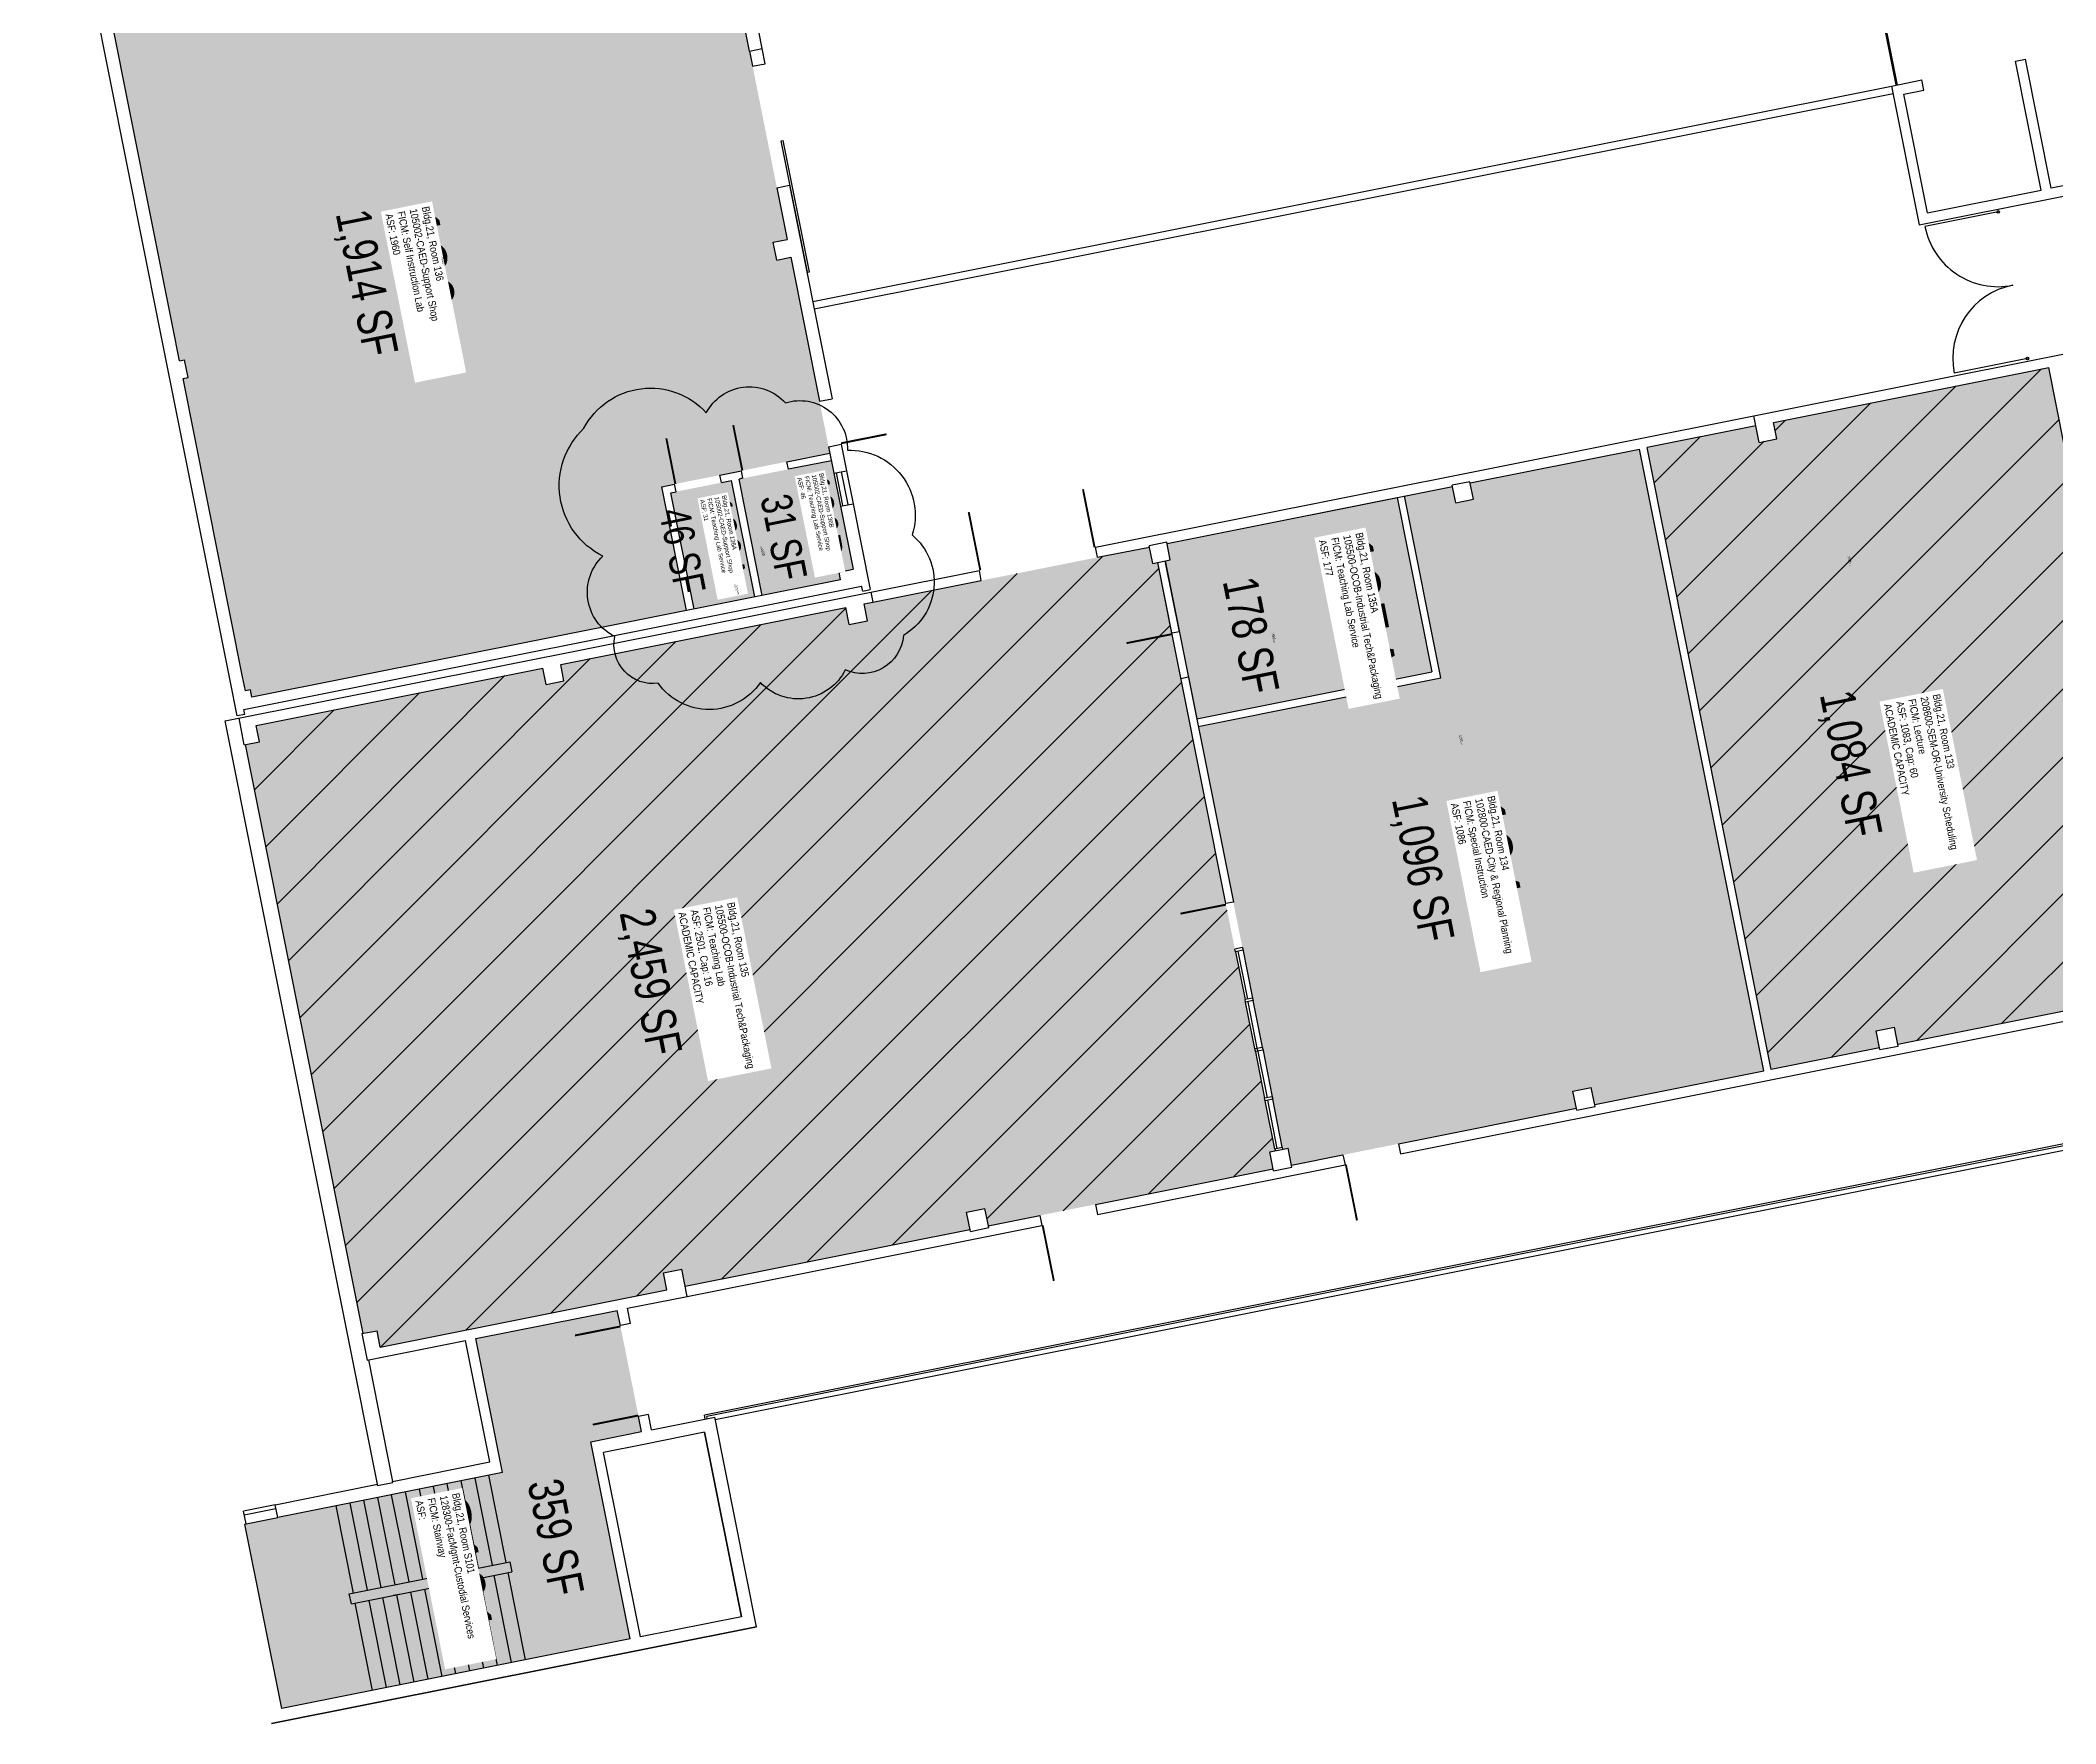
# Model space of a CAD drawing. Header units: inches. Extents: x 69202442 to 69207493, y 27670084 to 27674212.
# Drawn here: x 69203337 to 69204901, y 27670084 to 27671390 of the extents above; entities that cross this region are included whole.
import ezdxf
from ezdxf.enums import TextEntityAlignment as Align

# ---------------------------------------------------------------- set-up
doc = ezdxf.new("R2010")
doc.units = ezdxf.units.IN
doc.header["$LTSCALE"] = 10
doc.header["$MEASUREMENT"] = 0
for name, color, linetype in [('A-DOOR', 2, 'CONTINUOUS'), ('A-FLOR', 3, 'CONTINUOUS'), ('A-GLAZ', 1, 'CONTINUOUS'), ('A-IDEN-RNUM', 7, 'CONTINUOUS'), ('A-IDEN-SNUM', 4, 'CONTINUOUS'), ('A-IDEN-VNUM', 4, 'CONTINUOUS'), ('A-WALL', 5, 'CONTINUOUS'), ('AREA-TEXT', 3, 'CONTINUOUS'), ('Rooms-Capacity', 4, 'CONTINUOUS'), ('Rooms-Category-Color', 7, 'CONTINUOUS'), ('Rooms-College-Color', 7, 'CONTINUOUS'), ('Rooms-Department-Color', 7, 'CONTINUOUS'), ('Rooms-Division-Color', 7, 'CONTINUOUS'), ('Rooms-Information', 7, 'CONTINUOUS')]:
    doc.layers.add(name, color=color, linetype=linetype)
doc.layers.add('A-REV', color=1, linetype='CONTINUOUS', true_color=0xff0000)
doc.styles.add('CP_AREA', font='arial.ttf', dxfattribs={"height": 15})
doc.styles.add('CP_ROOMSNUMBER', font='arial.ttf', dxfattribs={"height": 1})
doc.styles.add('CP_ROOMVNUMBER', font='arial.ttf', dxfattribs={"width": 0.85, "height": 0.075})
pattern_1 = [(45, (0, 0), (-26.516504294, 26.516504294), [])]

msp = doc.modelspace()

# ---------------------------------------------------------------- hatches: boundary and pattern name
at = {"layer": 'Rooms-Capacity'}
h = msp.add_hatch(dxfattribs=at)
h.set_pattern_fill('ANSI31', color=256, scale=300, style=0)
h.set_pattern_definition(pattern_1)
h.paths.add_polyline_path([(69204584.1, 27671074.3), (69204668.5, 27671091.1), (69204671, 27671078.3), (69204684.7, 27671081.1), (69204682.2, 27671093.8), (69204896, 27671136.5), (69204992.3, 27670654), (69204778.8, 27670611.4), (69204776.1, 27670624.6), (69204761.9, 27670621.8), (69204764.5, 27670608.6), (69204680.4, 27670591.8)])
h = msp.add_hatch(dxfattribs=at)
h.set_pattern_fill('ANSI31', color=256, scale=300, style=0)
h.set_pattern_definition(pattern_1)
h.paths.add_polyline_path([(69204161.9, 27670488.3), (69204155.8, 27670487), (69204112.6, 27670478.4), (69204072.7, 27670470.5), (69204070, 27670483.7), (69204065.9, 27670482.9), (69204060, 27670481.7), (69204055.8, 27670480.9), (69204057.7, 27670471.5), (69204058.5, 27670467.6), (69203837.3, 27670423.5), (69203836.5, 27670427.4), (69203834.7, 27670436.7), (69203820.5, 27670433.9), (69203822.3, 27670424.6), (69203823.1, 27670420.6), (69203720.4, 27670400.1), (69203681.2, 27670392.3), (69203600.7, 27670376.3), (69203600, 27670380.2), (69203598.2, 27670389), (69203587.4, 27670386.8), (69203496.2, 27670843.8), (69203507, 27670846), (69203504.8, 27670856.8), (69203504.4, 27670858.7), (69203727, 27670903.2), (69203727.4, 27670901.2), (69203729.6, 27670890.4), (69203743.3, 27670893.2), (69203741.2, 27670903.9), (69203740.8, 27670905.9), (69203962.2, 27670950.1), (69203962.6, 27670948.1), (69203964.9, 27670937.4), (69203968.9, 27670938.2), (69203974.7, 27670939.4), (69203978.7, 27670940.1), (69203977.1, 27670949), (69203976.4, 27670952.9), (69203983, 27670954.3), (69204067.3, 27670971.1), (69204197.8, 27670997.1), (69204198.5, 27670993.2), (69204200.3, 27670984.4), (69204204.2, 27670985.2), (69204295, 27670530.1), (69204295.3, 27670528.7), (69204291.2, 27670527.8), (69204293.8, 27670514.6), (69204205.1, 27670496.9)])
at = {"layer": 'Rooms-Category-Color', "true_color": 0xe3f498}
for points in [[(69203500.7, 27670882.5), (69203501.1, 27670880.5), (69203838.5, 27670947.8), (69203819.3, 27671043.9), (69203829.1, 27671045.9), (69203864.4, 27671052.9), (69203881.1, 27671056.3), (69203916.4, 27671063.3), (69203949.7, 27671070), (69203948.7, 27671074.9), (69203941.7, 27671110.2), (69203919.4, 27671222), (69203917.4, 27671221.6), (69203908.6, 27671219.8), (69203905.8, 27671233.6), (69203914.7, 27671235.3), (69203916.6, 27671235.7), (69203889.8, 27671370.1), (69203887.4, 27671381.8), (69203871.6, 27671461.3), (69203867.7, 27671460.5), (69203832.4, 27671453.4), (69203676.4, 27671422.3), (69203675.3, 27671428.2), (69203769.4, 27671447), (69203750.6, 27671541.1), (69203701.6, 27671531.3), (69203666.3, 27671524.3), (69203656.5, 27671522.3), (69203648.3, 27671563.5), (69203371.7, 27671508.3), (69203388.5, 27671424), (69203392.5, 27671424.8), (69203393.6, 27671418.9), (69203395.2, 27671411), (69203391.3, 27671410.3), (69203439.4, 27671169), (69203444.9, 27671141.6), (69203448.8, 27671142.3), (69203450.4, 27671134.5), (69203451.6, 27671128.6), (69203447.7, 27671127.8), (69203493.9, 27670896.4), (69203496, 27670885.6), (69203499.9, 27670886.4)], [(69204395.8, 27671036.7), (69204433.1, 27671044.1), (69204435.7, 27671031.4), (69204449.4, 27671034.1), (69204446.8, 27671046.8), (69204578.2, 27671073.1), (69204674.6, 27670590.6), (69204543.4, 27670564.4), (69204540.8, 27670577.7), (69204526.5, 27670574.8), (69204529.2, 27670561.6), (69204308, 27670517.4), (69204305.4, 27670530.7), (69204301.2, 27670529.8), (69204235.7, 27670857.9), (69204424, 27670895.5)], [(69203956.9, 27670977.6), (69203967.7, 27670979.8), (69203950.9, 27671064.1), (69203917.5, 27671057.4), (69203879.3, 27671049.8), (69203897.3, 27670959.6), (69203958.1, 27670971.7)], [(69203891.4, 27670958.4), (69203844.3, 27670949), (69203826.3, 27671039.2), (69203830.3, 27671040), (69203865.6, 27671047.1), (69203873.4, 27671048.6)], [(69204234.6, 27670863.8), (69204228.1, 27670896.1), (69204221.1, 27670931.4), (69204210.1, 27670986.3), (69204214, 27670987.1), (69204212.3, 27670995.9), (69204211.5, 27670999.9), (69204390, 27671035.5), (69204417, 27670900.2)], [(69204161.9, 27670488.3), (69204155.8, 27670487), (69204112.6, 27670478.4), (69204072.7, 27670470.5), (69204070, 27670483.7), (69204065.9, 27670482.9), (69204060, 27670481.7), (69204055.8, 27670480.9), (69204057.7, 27670471.5), (69204058.5, 27670467.6), (69203837.3, 27670423.5), (69203836.5, 27670427.4), (69203834.7, 27670436.7), (69203820.5, 27670433.9), (69203822.3, 27670424.6), (69203823.1, 27670420.6), (69203720.4, 27670400.1), (69203681.2, 27670392.3), (69203600.7, 27670376.3), (69203600, 27670380.2), (69203598.2, 27670389), (69203587.4, 27670386.8), (69203496.2, 27670843.8), (69203507, 27670846), (69203504.8, 27670856.8), (69203504.4, 27670858.7), (69203727, 27670903.2), (69203727.4, 27670901.2), (69203729.6, 27670890.4), (69203743.3, 27670893.2), (69203741.2, 27670903.9), (69203740.8, 27670905.9), (69203962.2, 27670950.1), (69203962.6, 27670948.1), (69203964.9, 27670937.4), (69203968.9, 27670938.2), (69203974.7, 27670939.4), (69203978.7, 27670940.1), (69203977.1, 27670949), (69203976.4, 27670952.9), (69203983, 27670954.3), (69204067.3, 27670971.1), (69204197.8, 27670997.1), (69204198.5, 27670993.2), (69204200.3, 27670984.4), (69204204.2, 27670985.2), (69204295, 27670530.1), (69204295.3, 27670528.7), (69204291.2, 27670527.8), (69204293.8, 27670514.6), (69204205.1, 27670496.9)]]:
    msp.add_hatch(color=61, dxfattribs=at).paths.add_polyline_path(points)
at = {"layer": 'Rooms-Category-Color', "true_color": 0xffff64}
msp.add_hatch(color=51, dxfattribs=at).paths.add_polyline_path([(69204584.1, 27671074.3), (69204668.5, 27671091.1), (69204671, 27671078.3), (69204684.7, 27671081.1), (69204682.2, 27671093.8), (69204896, 27671136.5), (69204992.3, 27670654), (69204778.8, 27670611.4), (69204776.1, 27670624.6), (69204761.9, 27670621.8), (69204764.5, 27670608.6), (69204680.4, 27670591.8)])
at = {"layer": 'Rooms-Category-Color', "true_color": 0xadadad}
msp.add_hatch(color=253, dxfattribs=at).paths.add_polyline_path([(69203674.9, 27670382.9), (69203682.7, 27670384.5), (69203721.9, 27670392.3), (69203777.8, 27670403.4), (69203784.7, 27670404.8), (69203787.1, 27670393), (69203801.2, 27670322.4), (69203803.4, 27670310.7), (69203764.3, 27670302.8), (69203766.2, 27670293), (69203794.8, 27670149.9), (69203629.1, 27670116.8), (69203524.2, 27670095.8), (69203495.6, 27670239), (69203496.6, 27670239.2), (69203521.1, 27670244.1), (69203524, 27670244.7), (69203695.6, 27670278.9)])
at = {"layer": 'Rooms-College-Color', "true_color": 0xe3f498}
for points in [[(69203500.7, 27670882.5), (69203501.1, 27670880.5), (69203838.5, 27670947.8), (69203819.3, 27671043.9), (69203829.1, 27671045.9), (69203864.4, 27671052.9), (69203881.1, 27671056.3), (69203916.4, 27671063.3), (69203949.7, 27671070), (69203948.7, 27671074.9), (69203941.7, 27671110.2), (69203919.4, 27671222), (69203917.4, 27671221.6), (69203908.6, 27671219.8), (69203905.8, 27671233.6), (69203914.7, 27671235.3), (69203916.6, 27671235.7), (69203889.8, 27671370.1), (69203887.4, 27671381.8), (69203871.6, 27671461.3), (69203867.7, 27671460.5), (69203832.4, 27671453.4), (69203676.4, 27671422.3), (69203675.3, 27671428.2), (69203769.4, 27671447), (69203750.6, 27671541.1), (69203701.6, 27671531.3), (69203666.3, 27671524.3), (69203656.5, 27671522.3), (69203648.3, 27671563.5), (69203371.7, 27671508.3), (69203388.5, 27671424), (69203392.5, 27671424.8), (69203393.6, 27671418.9), (69203395.2, 27671411), (69203391.3, 27671410.3), (69203439.4, 27671169), (69203444.9, 27671141.6), (69203448.8, 27671142.3), (69203450.4, 27671134.5), (69203451.6, 27671128.6), (69203447.7, 27671127.8), (69203493.9, 27670896.4), (69203496, 27670885.6), (69203499.9, 27670886.4)], [(69203956.9, 27670977.6), (69203967.7, 27670979.8), (69203950.9, 27671064.1), (69203917.5, 27671057.4), (69203879.3, 27671049.8), (69203897.3, 27670959.6), (69203958.1, 27670971.7)], [(69203891.4, 27670958.4), (69203844.3, 27670949), (69203826.3, 27671039.2), (69203830.3, 27671040), (69203865.6, 27671047.1), (69203873.4, 27671048.6)]]:
    msp.add_hatch(color=61, dxfattribs=at).paths.add_polyline_path(points)
at = {"layer": 'Rooms-College-Color', "true_color": 0xffff64}
msp.add_hatch(color=51, dxfattribs=at).paths.add_polyline_path([(69204584.1, 27671074.3), (69204668.5, 27671091.1), (69204671, 27671078.3), (69204684.7, 27671081.1), (69204682.2, 27671093.8), (69204896, 27671136.5), (69204992.3, 27670654), (69204778.8, 27670611.4), (69204776.1, 27670624.6), (69204761.9, 27670621.8), (69204764.5, 27670608.6), (69204680.4, 27670591.8)])
at = {"layer": 'Rooms-College-Color', "true_color": 0x80bc67}
msp.add_hatch(color=83, dxfattribs=at).paths.add_polyline_path([(69204395.8, 27671036.7), (69204433.1, 27671044.1), (69204435.7, 27671031.4), (69204449.4, 27671034.1), (69204446.8, 27671046.8), (69204578.2, 27671073.1), (69204674.6, 27670590.6), (69204543.4, 27670564.4), (69204540.8, 27670577.7), (69204526.5, 27670574.8), (69204529.2, 27670561.6), (69204308, 27670517.4), (69204305.4, 27670530.7), (69204301.2, 27670529.8), (69204235.7, 27670857.9), (69204424, 27670895.5)])
at = {"layer": 'Rooms-College-Color', "true_color": 0xfa9ba3}
for points in [[(69204234.6, 27670863.8), (69204228.1, 27670896.1), (69204221.1, 27670931.4), (69204210.1, 27670986.3), (69204214, 27670987.1), (69204212.3, 27670995.9), (69204211.5, 27670999.9), (69204390, 27671035.5), (69204417, 27670900.2)], [(69204161.9, 27670488.3), (69204155.8, 27670487), (69204112.6, 27670478.4), (69204072.7, 27670470.5), (69204070, 27670483.7), (69204065.9, 27670482.9), (69204060, 27670481.7), (69204055.8, 27670480.9), (69204057.7, 27670471.5), (69204058.5, 27670467.6), (69203837.3, 27670423.5), (69203836.5, 27670427.4), (69203834.7, 27670436.7), (69203820.5, 27670433.9), (69203822.3, 27670424.6), (69203823.1, 27670420.6), (69203720.4, 27670400.1), (69203681.2, 27670392.3), (69203600.7, 27670376.3), (69203600, 27670380.2), (69203598.2, 27670389), (69203587.4, 27670386.8), (69203496.2, 27670843.8), (69203507, 27670846), (69203504.8, 27670856.8), (69203504.4, 27670858.7), (69203727, 27670903.2), (69203727.4, 27670901.2), (69203729.6, 27670890.4), (69203743.3, 27670893.2), (69203741.2, 27670903.9), (69203740.8, 27670905.9), (69203962.2, 27670950.1), (69203962.6, 27670948.1), (69203964.9, 27670937.4), (69203968.9, 27670938.2), (69203974.7, 27670939.4), (69203978.7, 27670940.1), (69203977.1, 27670949), (69203976.4, 27670952.9), (69203983, 27670954.3), (69204067.3, 27670971.1), (69204197.8, 27670997.1), (69204198.5, 27670993.2), (69204200.3, 27670984.4), (69204204.2, 27670985.2), (69204295, 27670530.1), (69204295.3, 27670528.7), (69204291.2, 27670527.8), (69204293.8, 27670514.6), (69204205.1, 27670496.9)]]:
    msp.add_hatch(color=241, dxfattribs=at).paths.add_polyline_path(points)
at = {"layer": 'Rooms-College-Color', "true_color": 0xadadad}
msp.add_hatch(color=253, dxfattribs=at).paths.add_polyline_path([(69203674.9, 27670382.9), (69203682.7, 27670384.5), (69203721.9, 27670392.3), (69203777.8, 27670403.4), (69203784.7, 27670404.8), (69203787.1, 27670393), (69203801.2, 27670322.4), (69203803.4, 27670310.7), (69203764.3, 27670302.8), (69203766.2, 27670293), (69203794.8, 27670149.9), (69203629.1, 27670116.8), (69203524.2, 27670095.8), (69203495.6, 27670239), (69203496.6, 27670239.2), (69203521.1, 27670244.1), (69203524, 27670244.7), (69203695.6, 27670278.9)])
at = {"layer": 'Rooms-Department-Color', "true_color": 0xe3f498}
for points in [[(69203500.7, 27670882.5), (69203501.1, 27670880.5), (69203838.5, 27670947.8), (69203819.3, 27671043.9), (69203829.1, 27671045.9), (69203864.4, 27671052.9), (69203881.1, 27671056.3), (69203916.4, 27671063.3), (69203949.7, 27671070), (69203948.7, 27671074.9), (69203941.7, 27671110.2), (69203919.4, 27671222), (69203917.4, 27671221.6), (69203908.6, 27671219.8), (69203905.8, 27671233.6), (69203914.7, 27671235.3), (69203916.6, 27671235.7), (69203889.8, 27671370.1), (69203887.4, 27671381.8), (69203871.6, 27671461.3), (69203867.7, 27671460.5), (69203832.4, 27671453.4), (69203676.4, 27671422.3), (69203675.3, 27671428.2), (69203769.4, 27671447), (69203750.6, 27671541.1), (69203701.6, 27671531.3), (69203666.3, 27671524.3), (69203656.5, 27671522.3), (69203648.3, 27671563.5), (69203371.7, 27671508.3), (69203388.5, 27671424), (69203392.5, 27671424.8), (69203393.6, 27671418.9), (69203395.2, 27671411), (69203391.3, 27671410.3), (69203439.4, 27671169), (69203444.9, 27671141.6), (69203448.8, 27671142.3), (69203450.4, 27671134.5), (69203451.6, 27671128.6), (69203447.7, 27671127.8), (69203493.9, 27670896.4), (69203496, 27670885.6), (69203499.9, 27670886.4)], [(69204395.8, 27671036.7), (69204433.1, 27671044.1), (69204435.7, 27671031.4), (69204449.4, 27671034.1), (69204446.8, 27671046.8), (69204578.2, 27671073.1), (69204674.6, 27670590.6), (69204543.4, 27670564.4), (69204540.8, 27670577.7), (69204526.5, 27670574.8), (69204529.2, 27670561.6), (69204308, 27670517.4), (69204305.4, 27670530.7), (69204301.2, 27670529.8), (69204235.7, 27670857.9), (69204424, 27670895.5)], [(69203956.9, 27670977.6), (69203967.7, 27670979.8), (69203950.9, 27671064.1), (69203917.5, 27671057.4), (69203879.3, 27671049.8), (69203897.3, 27670959.6), (69203958.1, 27670971.7)], [(69203891.4, 27670958.4), (69203844.3, 27670949), (69203826.3, 27671039.2), (69203830.3, 27671040), (69203865.6, 27671047.1), (69203873.4, 27671048.6)]]:
    msp.add_hatch(color=61, dxfattribs=at).paths.add_polyline_path(points)
at = {"layer": 'Rooms-Department-Color', "true_color": 0x003fff}
msp.add_hatch(color=160, dxfattribs=at).paths.add_polyline_path([(69204584.1, 27671074.3), (69204668.5, 27671091.1), (69204671, 27671078.3), (69204684.7, 27671081.1), (69204682.2, 27671093.8), (69204896, 27671136.5), (69204992.3, 27670654), (69204778.8, 27670611.4), (69204776.1, 27670624.6), (69204761.9, 27670621.8), (69204764.5, 27670608.6), (69204680.4, 27670591.8)])
at = {"layer": 'Rooms-Department-Color', "true_color": 0xfa9ba3}
for points in [[(69204234.6, 27670863.8), (69204228.1, 27670896.1), (69204221.1, 27670931.4), (69204210.1, 27670986.3), (69204214, 27670987.1), (69204212.3, 27670995.9), (69204211.5, 27670999.9), (69204390, 27671035.5), (69204417, 27670900.2)], [(69204161.9, 27670488.3), (69204155.8, 27670487), (69204112.6, 27670478.4), (69204072.7, 27670470.5), (69204070, 27670483.7), (69204065.9, 27670482.9), (69204060, 27670481.7), (69204055.8, 27670480.9), (69204057.7, 27670471.5), (69204058.5, 27670467.6), (69203837.3, 27670423.5), (69203836.5, 27670427.4), (69203834.7, 27670436.7), (69203820.5, 27670433.9), (69203822.3, 27670424.6), (69203823.1, 27670420.6), (69203720.4, 27670400.1), (69203681.2, 27670392.3), (69203600.7, 27670376.3), (69203600, 27670380.2), (69203598.2, 27670389), (69203587.4, 27670386.8), (69203496.2, 27670843.8), (69203507, 27670846), (69203504.8, 27670856.8), (69203504.4, 27670858.7), (69203727, 27670903.2), (69203727.4, 27670901.2), (69203729.6, 27670890.4), (69203743.3, 27670893.2), (69203741.2, 27670903.9), (69203740.8, 27670905.9), (69203962.2, 27670950.1), (69203962.6, 27670948.1), (69203964.9, 27670937.4), (69203968.9, 27670938.2), (69203974.7, 27670939.4), (69203978.7, 27670940.1), (69203977.1, 27670949), (69203976.4, 27670952.9), (69203983, 27670954.3), (69204067.3, 27670971.1), (69204197.8, 27670997.1), (69204198.5, 27670993.2), (69204200.3, 27670984.4), (69204204.2, 27670985.2), (69204295, 27670530.1), (69204295.3, 27670528.7), (69204291.2, 27670527.8), (69204293.8, 27670514.6), (69204205.1, 27670496.9)]]:
    msp.add_hatch(color=241, dxfattribs=at).paths.add_polyline_path(points)
at = {"layer": 'Rooms-Department-Color', "true_color": 0xacacac}
msp.add_hatch(color=253, dxfattribs=at).paths.add_polyline_path([(69203674.9, 27670382.9), (69203682.7, 27670384.5), (69203721.9, 27670392.3), (69203777.8, 27670403.4), (69203784.7, 27670404.8), (69203787.1, 27670393), (69203801.2, 27670322.4), (69203803.4, 27670310.7), (69203764.3, 27670302.8), (69203766.2, 27670293), (69203794.8, 27670149.9), (69203629.1, 27670116.8), (69203524.2, 27670095.8), (69203495.6, 27670239), (69203496.6, 27670239.2), (69203521.1, 27670244.1), (69203524, 27670244.7), (69203695.6, 27670278.9)])
at = {"layer": 'Rooms-Division-Color', "true_color": 0xe3f498}
for points in [[(69203500.7, 27670882.5), (69203501.1, 27670880.5), (69203838.5, 27670947.8), (69203819.3, 27671043.9), (69203829.1, 27671045.9), (69203864.4, 27671052.9), (69203881.1, 27671056.3), (69203916.4, 27671063.3), (69203949.7, 27671070), (69203948.7, 27671074.9), (69203941.7, 27671110.2), (69203919.4, 27671222), (69203917.4, 27671221.6), (69203908.6, 27671219.8), (69203905.8, 27671233.6), (69203914.7, 27671235.3), (69203916.6, 27671235.7), (69203889.8, 27671370.1), (69203887.4, 27671381.8), (69203871.6, 27671461.3), (69203867.7, 27671460.5), (69203832.4, 27671453.4), (69203676.4, 27671422.3), (69203675.3, 27671428.2), (69203769.4, 27671447), (69203750.6, 27671541.1), (69203701.6, 27671531.3), (69203666.3, 27671524.3), (69203656.5, 27671522.3), (69203648.3, 27671563.5), (69203371.7, 27671508.3), (69203388.5, 27671424), (69203392.5, 27671424.8), (69203393.6, 27671418.9), (69203395.2, 27671411), (69203391.3, 27671410.3), (69203439.4, 27671169), (69203444.9, 27671141.6), (69203448.8, 27671142.3), (69203450.4, 27671134.5), (69203451.6, 27671128.6), (69203447.7, 27671127.8), (69203493.9, 27670896.4), (69203496, 27670885.6), (69203499.9, 27670886.4)], [(69204395.8, 27671036.7), (69204433.1, 27671044.1), (69204435.7, 27671031.4), (69204449.4, 27671034.1), (69204446.8, 27671046.8), (69204578.2, 27671073.1), (69204674.6, 27670590.6), (69204543.4, 27670564.4), (69204540.8, 27670577.7), (69204526.5, 27670574.8), (69204529.2, 27670561.6), (69204308, 27670517.4), (69204305.4, 27670530.7), (69204301.2, 27670529.8), (69204235.7, 27670857.9), (69204424, 27670895.5)], [(69203956.9, 27670977.6), (69203967.7, 27670979.8), (69203950.9, 27671064.1), (69203917.5, 27671057.4), (69203879.3, 27671049.8), (69203897.3, 27670959.6), (69203958.1, 27670971.7)], [(69203891.4, 27670958.4), (69203844.3, 27670949), (69203826.3, 27671039.2), (69203830.3, 27671040), (69203865.6, 27671047.1), (69203873.4, 27671048.6)]]:
    msp.add_hatch(color=61, dxfattribs=at).paths.add_polyline_path(points)
at = {"layer": 'Rooms-Division-Color', "true_color": 0x003fff}
msp.add_hatch(color=160, dxfattribs=at).paths.add_polyline_path([(69204584.1, 27671074.3), (69204668.5, 27671091.1), (69204671, 27671078.3), (69204684.7, 27671081.1), (69204682.2, 27671093.8), (69204896, 27671136.5), (69204992.3, 27670654), (69204778.8, 27670611.4), (69204776.1, 27670624.6), (69204761.9, 27670621.8), (69204764.5, 27670608.6), (69204680.4, 27670591.8)])
at = {"layer": 'Rooms-Division-Color', "true_color": 0xfa9ba3}
for points in [[(69204234.6, 27670863.8), (69204228.1, 27670896.1), (69204221.1, 27670931.4), (69204210.1, 27670986.3), (69204214, 27670987.1), (69204212.3, 27670995.9), (69204211.5, 27670999.9), (69204390, 27671035.5), (69204417, 27670900.2)], [(69204161.9, 27670488.3), (69204155.8, 27670487), (69204112.6, 27670478.4), (69204072.7, 27670470.5), (69204070, 27670483.7), (69204065.9, 27670482.9), (69204060, 27670481.7), (69204055.8, 27670480.9), (69204057.7, 27670471.5), (69204058.5, 27670467.6), (69203837.3, 27670423.5), (69203836.5, 27670427.4), (69203834.7, 27670436.7), (69203820.5, 27670433.9), (69203822.3, 27670424.6), (69203823.1, 27670420.6), (69203720.4, 27670400.1), (69203681.2, 27670392.3), (69203600.7, 27670376.3), (69203600, 27670380.2), (69203598.2, 27670389), (69203587.4, 27670386.8), (69203496.2, 27670843.8), (69203507, 27670846), (69203504.8, 27670856.8), (69203504.4, 27670858.7), (69203727, 27670903.2), (69203727.4, 27670901.2), (69203729.6, 27670890.4), (69203743.3, 27670893.2), (69203741.2, 27670903.9), (69203740.8, 27670905.9), (69203962.2, 27670950.1), (69203962.6, 27670948.1), (69203964.9, 27670937.4), (69203968.9, 27670938.2), (69203974.7, 27670939.4), (69203978.7, 27670940.1), (69203977.1, 27670949), (69203976.4, 27670952.9), (69203983, 27670954.3), (69204067.3, 27670971.1), (69204197.8, 27670997.1), (69204198.5, 27670993.2), (69204200.3, 27670984.4), (69204204.2, 27670985.2), (69204295, 27670530.1), (69204295.3, 27670528.7), (69204291.2, 27670527.8), (69204293.8, 27670514.6), (69204205.1, 27670496.9)]]:
    msp.add_hatch(color=241, dxfattribs=at).paths.add_polyline_path(points)
at = {"layer": 'Rooms-Division-Color', "true_color": 0xadadad}
msp.add_hatch(color=253, dxfattribs=at).paths.add_polyline_path([(69203674.9, 27670382.9), (69203682.7, 27670384.5), (69203721.9, 27670392.3), (69203777.8, 27670403.4), (69203784.7, 27670404.8), (69203787.1, 27670393), (69203801.2, 27670322.4), (69203803.4, 27670310.7), (69203764.3, 27670302.8), (69203766.2, 27670293), (69203794.8, 27670149.9), (69203629.1, 27670116.8), (69203524.2, 27670095.8), (69203495.6, 27670239), (69203496.6, 27670239.2), (69203521.1, 27670244.1), (69203524, 27670244.7), (69203695.6, 27670278.9)])

# ---------------------------------------------------------------- linework, layer by layer
at = {"layer": 'A-DOOR'}
for p, q in [((69203912, 27671312.3), (69203913.5, 27671312.6)), ((69203932.4, 27671210.3), (69203912, 27671312.3)), ((69203933.9, 27671210.6), (69203913.5, 27671312.6)), ((69203932.4, 27671210.3), (69203933.9, 27671210.6)), ((69206807.1, 27670913.3), (69203852.4, 27670323.5)), ((69206806, 27670911.5), (69203854.2, 27670322.3))]:
    msp.add_line(p, q, dxfattribs=at)
at = {"layer": 'A-DOOR', "const_width": 2}
msp.add_lwpolyline([(69204777.8, 27671355.6), (69204752.4, 27671483.1)], dxfattribs=at)
at = {"layer": 'A-DOOR'}
for points in [[(69203958.4, 27671077.6, 1.5, 1.5, 0), (69203993.7, 27671084.6, 0, 0, 0), (69203993.5, 27671085.4, 0, 0, 0.414214), (69203950, 27671111.8, 0, 0, 0.414214)], [(69203881.8, 27671056.4, 1.5, 1.5, 0), (69203874.7, 27671091.7, 0, 0, 0), (69203875.5, 27671091.9, 0, 0, -0.414214), (69203916.6, 27671061.9, 0, 0, -0.414214)], [(69203829.8, 27671046, 1.5, 1.5, 0), (69203822.8, 27671081.4, 0, 0, 0), (69203823.5, 27671081.5, 0, 0, -0.414214), (69203864.7, 27671051.5, 0, 0, -0.414214)], [(69204155.2, 27670996.8, 1.5, 1.5, 0), (69204146.2, 27671041.9, 0, 0, 0), (69204147, 27671042.1, 0, 0, 0.414214), (69204110.9, 27670987.9, 0, 0, 0.414214)], [(69204066.5, 27670979.1, 1.5, 1.5, 0), (69204057.5, 27671024.2, 0, 0, 0), (69204056.8, 27671024, 0, 0, -0.414214), (69204110.9, 27670987.9, 0, 0, -0.414214)], [(69204215.3, 27670929.5, 1.5, 1.5, 0), (69204180, 27670922.5, 0, 0, 0), (69204180.2, 27670921.7, 0, 0, 0.414214), (69204223.7, 27670895.2, 0, 0, 0.414214)], [(69204257.2, 27670719.6, 1.5, 1.5, 0), (69204221.9, 27670712.6, 0, 0, 0), (69204222.1, 27670711.9, 0, 0, 0.414214), (69204265.6, 27670685.4, 0, 0, 0.414214)], [(69204350.3, 27670517.7, 1.5, 1.5, 0), (69204358.9, 27670474.6, 0, 0, 0), (69204358.2, 27670474.4, 0, 0, 0.414214), (69204392.7, 27670526.2, 0, 0, 0.414214)], [(69204114.9, 27670470.7, 1.5, 1.5, 0), (69204123.6, 27670427.6, 0, 0, 0), (69204122.8, 27670427.4, 0, 0, 0.414214), (69204157.4, 27670479.2, 0, 0, 0.414214)], [(69203787.2, 27670392.3, 1.5, 1.5, 0), (69203751.9, 27670385.3, 0, 0, 0), (69203752, 27670384.5, 0, 0, 0.414214), (69203795.6, 27670358, 0, 0, 0.414214)], [(69203801, 27670323.2, 1.5, 1.5, 0), (69203765.7, 27670316.1, 0, 0, 0), (69203765.6, 27670316.9, 0, 0, -0.414214), (69203795.6, 27670358, 0, 0, -0.414214)]]:
    msp.add_lwpolyline(points, format="xyseb", dxfattribs=at)
at = {"layer": 'A-FLOR'}
for p, q in [((69203936.4, 27671187.7), (69204773.9, 27671354.8)), ((69203937.6, 27671181.8), (69204775.1, 27671348.9)), ((69204856.6, 27671257.1), (69204799.7, 27671245.8)), ((69204879.3, 27671143.4), (69204822.4, 27671132)), ((69203959.9, 27671029.2), (69203954.9, 27671054.7)), ((69203963.9, 27671030), (69203958.8, 27671055.5)), ((69203860.8, 27670320.1), (69206800.8, 27670906.9)), ((69203853, 27670320.6), (69203852.4, 27670323.5)), ((69203854.5, 27670320.9), (69203854.2, 27670322.3)), ((69203663.3, 27670272.5), (69203676.8, 27670204.8)), ((69203674.1, 27670274.6), (69203687.6, 27670207)), ((69203684.8, 27670276.8), (69203698.3, 27670209.1)), ((69203587.8, 27670257.4), (69203601.3, 27670189.7)), ((69203598.5, 27670259.6), (69203612, 27670191.9)), ((69203609.3, 27670261.7), (69203622.8, 27670194.1)), ((69203620.1, 27670263.9), (69203633.6, 27670196.2)), ((69203630.9, 27670266), (69203644.4, 27670198.4)), ((69203641.7, 27670268.2), (69203655.2, 27670200.5)), ((69203652.5, 27670270.3), (69203666, 27670202.7)), ((69203495.2, 27670246.1), (69203519.7, 27670251)), ((69203566.2, 27670253.1), (69203579.7, 27670185.4)), ((69203577, 27670255.3), (69203590.5, 27670187.6)), ((69203681.1, 27670127.2), (69203667.5, 27670194.8)), ((69203691.8, 27670129.3), (69203678.3, 27670197)), ((69203702.6, 27670131.5), (69203689.1, 27670199.1)), ((69203713.4, 27670133.6), (69203699.9, 27670201.3)), ((69203605.5, 27670112.1), (69203592, 27670179.7)), ((69203616.3, 27670114.2), (69203602.8, 27670181.9)), ((69203627.1, 27670116.4), (69203613.6, 27670184.1)), ((69203637.9, 27670118.5), (69203624.4, 27670186.2)), ((69203648.7, 27670120.7), (69203635.2, 27670188.4)), ((69203659.5, 27670122.8), (69203646, 27670190.5)), ((69203670.3, 27670125), (69203656.8, 27670192.7)), ((69203594.8, 27670109.9), (69203581.3, 27670177.6))]:
    msp.add_line(p, q, dxfattribs=at)
for centre in [(69204856.6, 27671257.1), (69204879.3, 27671143.4)]:
    msp.add_circle(centre, 1, dxfattribs=at)
for centre, start, end in [((69204856.6, 27671257.1), 191.2884, 281.2884), ((69204879.3, 27671143.4), 101.2884, 191.2884)]:
    msp.add_arc(centre, 58, start, end, dxfattribs=at)
at = {"layer": 'A-GLAZ'}
for p, q in [((69203962.6, 27671056.2), (69203967.7, 27671030.7)), ((69203952.8, 27671054.3), (69203957.9, 27671028.8)), ((69204264.5, 27670683.1), (69204272, 27670645.9)), ((69204266.5, 27670683.5), (69204273.9, 27670646.2)), ((69204270, 27670686.3), (69204277.8, 27670647)), ((69204279.8, 27670606.6), (69204272.3, 27670643.9)), ((69204281.7, 27670607), (69204274.3, 27670644.3)), ((69204285.7, 27670607.8), (69204278.2, 27670645.1)), ((69204279.8, 27670606.6), (69204287.2, 27670569.4)), ((69204281.7, 27670607), (69204289.2, 27670569.8)), ((69204285.7, 27670607.8), (69204293.1, 27670570.5)), ((69204295, 27670530.1), (69204287.6, 27670567.4)), ((69204297, 27670530.5), (69204289.6, 27670567.8)), ((69204300.9, 27670531.3), (69204293.5, 27670568.6)), ((69203519.1, 27670253.9), (69203494.6, 27670249)), ((69203496.6, 27670239.2), (69203521.1, 27670244.1))]:
    msp.add_line(p, q, dxfattribs=at)
at = {"layer": 'A-REV'}
msp.add_lwpolyline([(69203758.8, 27671089.2, -0.520567), (69203853.8, 27671101.2, -0.520567), (69203915.3, 27671109, -0.520567), (69203963.3, 27671072.2, -0.520567), (69204013.6, 27671006.5, -0.520567), (69204006.8, 27670928.5, -0.520567), (69203961.7, 27670901.8, -0.520567), (69203895.8, 27670891.9, -0.520567), (69203816.5, 27670891.4, -0.520567), (69203782.8, 27670927.6, -0.520567), (69203773.5, 27670990, -0.520567)], format="xyb", close=True, dxfattribs=at)
at = {"layer": 'A-WALL'}
for p, q in [((69203429.2, 27671169), (69203336.8, 27671631.9)), ((69203897.3, 27671383.8), (69203880, 27671470.1)), ((69203887.4, 27671381.8), (69203871.6, 27671461.3)), ((69203439.4, 27671169), (69203391.3, 27671410.3)), ((69203887.4, 27671381.8), (69203897.3, 27671383.8)), ((69203899.6, 27671372), (69203897.3, 27671383.8)), ((69203887.4, 27671381.8), (69203889.8, 27671370.1)), ((69203889.8, 27671370.1), (69203899.6, 27671372)), ((69204870, 27671374), (69204877.8, 27671375.6)), ((69204890, 27671274), (69204870, 27671374)), ((69204897.8, 27671275.5), (69204877.8, 27671375.6)), ((69204773.9, 27671354.8), (69204797.4, 27671359.5)), ((69204773.9, 27671354.8), (69204795.4, 27671247)), ((69204799, 27671351.7), (69204797.4, 27671359.5)), ((69204783.3, 27671348.5), (69204799, 27671351.7)), ((69204801.7, 27671256.4), (69204783.3, 27671348.5)), ((69204986.1, 27671293.2), (69204897.8, 27671275.5)), ((69203908.6, 27671275.9), (69203918.4, 27671277.9)), ((69203908.6, 27671275.9), (69203916.6, 27671235.7)), ((69203918.4, 27671277.9), (69203951.5, 27671112.1)), ((69204795.4, 27671247), (69204995.5, 27671286.9)), ((69204801.7, 27671256.4), (69204890, 27671274)), ((69203905.8, 27671233.6), (69203916.6, 27671235.7)), ((69203908.6, 27671219.8), (69203905.8, 27671233.6)), ((69203908.6, 27671219.8), (69203919.4, 27671222)), ((69203919.4, 27671222), (69203941.7, 27671110.2)), ((69203484.2, 27670893.5), (69203429.2, 27671169)), ((69203444.9, 27671141.6), (69203439.4, 27671169)), ((69203444.9, 27671141.6), (69203448.8, 27671142.3)), ((69203451.6, 27671128.6), (69203448.8, 27671142.3)), ((69204666.9, 27671098.9), (69204908.1, 27671147.1)), ((69204682.2, 27671093.8), (69204896, 27671136.5)), ((69204907.7, 27671077.7), (69204896, 27671136.5)), ((69203447.7, 27671127.8), (69203451.6, 27671128.6)), ((69203493.9, 27670896.4), (69203447.7, 27671127.8)), ((69203941.7, 27671110.2), (69203951.5, 27671112.1)), ((69204156, 27670996.9), (69204666.9, 27671098.9)), ((69204668.5, 27671091.1), (69204584.1, 27671074.3)), ((69204668.5, 27671091.1), (69204666.9, 27671098.9)), ((69204671, 27671078.3), (69204668.5, 27671091.1)), ((69204684.7, 27671081.1), (69204682.2, 27671093.8)), ((69203948.7, 27671074.9), (69203958.5, 27671076.8)), ((69203948.7, 27671074.9), (69203952.8, 27671054.3)), ((69203958.5, 27671076.8), (69203962.6, 27671056.2)), ((69204446.8, 27671046.8), (69204578.2, 27671073.1)), ((69204674.6, 27670590.6), (69204578.2, 27671073.1)), ((69204680.4, 27670591.8), (69204584.1, 27671074.3)), ((69204671, 27671078.3), (69204684.7, 27671081.1)), ((69203864.4, 27671052.9), (69203881.1, 27671056.3)), ((69203882.2, 27671050.4), (69203881.1, 27671056.3)), ((69203916.4, 27671063.3), (69203949.7, 27671070)), ((69203917.5, 27671057.4), (69203916.4, 27671063.3)), ((69203950.9, 27671064.1), (69203917.5, 27671057.4)), ((69203952.8, 27671054.3), (69203962.6, 27671056.2)), ((69203819.3, 27671043.9), (69203829.1, 27671045.9)), ((69203838.5, 27670947.8), (69203819.3, 27671043.9)), ((69203826.3, 27671039.2), (69203830.3, 27671040)), ((69203844.3, 27670949), (69203826.3, 27671039.2)), ((69203830.3, 27671040), (69203829.1, 27671045.9)), ((69203865.6, 27671047.1), (69203864.4, 27671052.9)), ((69203865.6, 27671047.1), (69203873.4, 27671048.6)), ((69203891.4, 27670958.4), (69203873.4, 27671048.6)), ((69203882.2, 27671050.4), (69203879.3, 27671049.8)), ((69203897.3, 27670959.6), (69203879.3, 27671049.8)), ((69204211.5, 27670999.9), (69204433.1, 27671044.1)), ((69204446.6, 27671047.8), (69204432.9, 27671045.1)), ((69204435.7, 27671031.4), (69204432.9, 27671045.1)), ((69204449.4, 27671034.1), (69204446.6, 27671047.8)), ((69203957.9, 27671028.8), (69203967.7, 27671030.7)), ((69203957.9, 27671028.8), (69203967.7, 27670979.8)), ((69203967.7, 27671030.7), (69203981, 27670964.1)), ((69204211.5, 27670999.9), (69204390, 27671035.5)), ((69204390, 27671035.5), (69204417, 27670900.2)), ((69204424, 27670895.5), (69204395.8, 27671036.7)), ((69204435.7, 27671031.4), (69204449.4, 27671034.1)), ((69204157.5, 27670989.1), (69204156, 27670996.9)), ((69204157.5, 27670989.1), (69204156, 27670996.9)), ((69204157.5, 27670989.1), (69204197.8, 27670997.1)), ((69204157.5, 27670989.1), (69204197.8, 27670997.1)), ((69204211.3, 27671000.8), (69204197.6, 27670998.1)), ((69204211.3, 27671000.8), (69204197.6, 27670998.1)), ((69204200.3, 27670984.4), (69204197.6, 27670998.1)), ((69204200.3, 27670984.4), (69204197.6, 27670998.1)), ((69204214, 27670987.1), (69204211.3, 27671000.8)), ((69204214, 27670987.1), (69204211.3, 27671000.8)), ((69203956.9, 27670977.6), (69203967.7, 27670979.8)), ((69203958.1, 27670971.7), (69203956.9, 27670977.6)), ((69203981.4, 27670962.1), (69204065.8, 27670978.9)), ((69204067.3, 27670971.1), (69204065.8, 27670978.9)), ((69204200.3, 27670984.4), (69204214, 27670987.1)), ((69204200.3, 27670984.4), (69204214, 27670987.1)), ((69204257.1, 27670720.4), (69204204.2, 27670985.2)), ((69204215.2, 27670930.2), (69204204.2, 27670985.2)), ((69204210.1, 27670986.3), (69204263, 27670721.6)), ((69204221.1, 27670931.4), (69204210.1, 27670986.3)), ((69203480.3, 27670862.1), (69203981.4, 27670962.1)), ((69203494.8, 27670871.1), (69203974.4, 27670966.8)), ((69203958.1, 27670971.7), (69203501.1, 27670880.5)), ((69203975.2, 27670962.9), (69203974.4, 27670966.8)), ((69203975.2, 27670962.9), (69203981, 27670964.1)), ((69203981.4, 27670962.1), (69203983, 27670954.3)), ((69203983, 27670954.3), (69204067.3, 27670971.1)), ((69203740.8, 27670905.9), (69203962.2, 27670950.1)), ((69203964.8, 27670936.9), (69203962.2, 27670950.1)), ((69203976.4, 27670952.9), (69203983, 27670954.3)), ((69203979, 27670939.7), (69203976.4, 27670952.9)), ((69203964.8, 27670936.9), (69203979, 27670939.7)), ((69204221.1, 27670931.4), (69204215.2, 27670930.2)), ((69203504.4, 27670858.7), (69203727, 27670903.2)), ((69203729.6, 27670890.4), (69203727, 27670903.2)), ((69203743.3, 27670893.2), (69203740.8, 27670905.9)), ((69204234.6, 27670863.8), (69204417, 27670900.2)), ((69203489.7, 27670866), (69203484.2, 27670893.5)), ((69203496, 27670885.6), (69203493.9, 27670896.4)), ((69203499.9, 27670886.4), (69203496, 27670885.6)), ((69203501.1, 27670880.5), (69203499.9, 27670886.4)), ((69203729.6, 27670890.4), (69203743.3, 27670893.2)), ((69204228.1, 27670896.1), (69204222.2, 27670894.9)), ((69204228.1, 27670896.1), (69204234.6, 27670863.8)), ((69204235.7, 27670857.9), (69204424, 27670895.5)), ((69203495.6, 27670867.2), (69203489.7, 27670866)), ((69203495.6, 27670867.2), (69203494.8, 27670871.1)), ((69203598.5, 27670269.8), (69203480.3, 27670862.1)), ((69203495.2, 27670843.6), (69203491.1, 27670864.2)), ((69203507, 27670846), (69203504.4, 27670858.7)), ((69203495.2, 27670843.6), (69203507, 27670846)), ((69203587.4, 27670386.8), (69203496.2, 27670843.8)), ((69204263, 27670721.6), (69204257.1, 27670720.4)), ((69204270, 27670686.3), (69204264.1, 27670685.1)), ((69204264.5, 27670683.1), (69204264.1, 27670685.1)), ((69204270.4, 27670684.3), (69204264.5, 27670683.1)), ((69204270, 27670686.3), (69204270.4, 27670684.3)), ((69204277.8, 27670647), (69204272, 27670645.9)), ((69204272.3, 27670643.9), (69204272, 27670645.9)), ((69204278.2, 27670645.1), (69204272.3, 27670643.9)), ((69204277.8, 27670647), (69204278.2, 27670645.1)), ((69204392.7, 27670526.2), (69204926.2, 27670632.7)), ((69204778.8, 27670611.4), (69204924.6, 27670640.5)), ((69204761.9, 27670621.8), (69204776.1, 27670624.6)), ((69204764.8, 27670607.1), (69204761.9, 27670621.8)), ((69204779, 27670609.9), (69204776.1, 27670624.6)), ((69204285.5, 27670608.8), (69204279.6, 27670607.6)), ((69204280, 27670605.6), (69204279.6, 27670607.6)), ((69204285.9, 27670606.8), (69204280, 27670605.6)), ((69204285.5, 27670608.8), (69204285.9, 27670606.8)), ((69204764.5, 27670608.6), (69204680.4, 27670591.8)), ((69204764.8, 27670607.1), (69204779, 27670609.9)), ((69204543.4, 27670564.4), (69204674.6, 27670590.6)), ((69204293.1, 27670570.5), (69204287.2, 27670569.4)), ((69204293.1, 27670570.5), (69204293.5, 27670568.6)), ((69204526.5, 27670574.8), (69204540.8, 27670577.7)), ((69204529.5, 27670560.1), (69204526.5, 27670574.8)), ((69204543.7, 27670562.9), (69204540.8, 27670577.7)), ((69204287.6, 27670567.4), (69204287.2, 27670569.4)), ((69204293.5, 27670568.6), (69204287.6, 27670567.4)), ((69204391.1, 27670534), (69204529.2, 27670561.6)), ((69204529.5, 27670560.1), (69204543.7, 27670562.9)), ((69204291.2, 27670527.8), (69204305.4, 27670530.7)), ((69204294.1, 27670513.1), (69204291.2, 27670527.8)), ((69204295, 27670530.1), (69204300.9, 27670531.3)), ((69204295, 27670530.1), (69204295.3, 27670528.7)), ((69204300.9, 27670531.3), (69204301.2, 27670529.8)), ((69204308.3, 27670516), (69204305.4, 27670530.7)), ((69204308, 27670517.4), (69204348, 27670525.4)), ((69204348, 27670525.4), (69204349.6, 27670517.6)), ((69204391.1, 27670534), (69204392.7, 27670526.2)), ((69204155.8, 27670487), (69204293.8, 27670514.6)), ((69204157.4, 27670479.2), (69204349.6, 27670517.6)), ((69204294.1, 27670513.1), (69204308.3, 27670516)), ((69204055.8, 27670480.9), (69204070, 27670483.7)), ((69204058.8, 27670466.1), (69204055.8, 27670480.9)), ((69204073, 27670469), (69204070, 27670483.7)), ((69204072.7, 27670470.5), (69204112.6, 27670478.4)), ((69204112.6, 27670478.4), (69204114.2, 27670470.6)), ((69204155.8, 27670487), (69204157.4, 27670479.2)), ((69203837.3, 27670423.5), (69204058.5, 27670467.6)), ((69203838.9, 27670415.6), (69204114.2, 27670470.6)), ((69204058.8, 27670466.1), (69204073, 27670469)), ((69203820.5, 27670433.9), (69203834.7, 27670436.7)), ((69203823.1, 27670420.6), (69203820.5, 27670433.9)), ((69203838.9, 27670415.6), (69203834.7, 27670436.7)), ((69203600.7, 27670376.3), (69203823.1, 27670420.6)), ((69203792.6, 27670406.4), (69203838.9, 27670415.6)), ((69203674.9, 27670382.9), (69203784.7, 27670404.8)), ((69203787.1, 27670393), (69203784.7, 27670404.8)), ((69203794.9, 27670394.6), (69203792.6, 27670406.4)), ((69203586.4, 27670386.7), (69203598.2, 27670389)), ((69203586.4, 27670386.7), (69203590.5, 27670366.1)), ((69203600.7, 27670376.3), (69203598.2, 27670389)), ((69203695.6, 27670278.9), (69203674.9, 27670382.9)), ((69203794.9, 27670394.6), (69203787.1, 27670393)), ((69203590.5, 27670366.1), (69203667, 27670381.3)), ((69203591.5, 27670366.3), (69203610.3, 27670272.1)), ((69203685.8, 27670287.2), (69203667, 27670381.3)), ((69203809, 27670324), (69203801.2, 27670322.4)), ((69203803.5, 27670310.7), (69203801.2, 27670322.4)), ((69203811.3, 27670312.2), (69203809, 27670324)), ((69203811.3, 27670312.2), (69203860.4, 27670322)), ((69203892.9, 27670159.2), (69203860.4, 27670322)), ((69203764.3, 27670302.8), (69203803.4, 27670310.7)), ((69203852.5, 27670310.3), (69203805.4, 27670300.8)), ((69203852.5, 27670310.3), (69203881.1, 27670167.1)), ((69203881.1, 27670167.1), (69203852.5, 27670310.3)), ((69203794.8, 27670149.9), (69203764.3, 27670302.8)), ((69203805.4, 27670300.8), (69203774.1, 27670294.6)), ((69203802.7, 27670151.4), (69203774.1, 27670294.6)), ((69203695.6, 27670278.9), (69203521.1, 27670244.1)), ((69203610.3, 27670272.1), (69203685.8, 27670287.2)), ((69203519.1, 27670253.9), (69203598.5, 27670269.8)), ((69203598.7, 27670268.8), (69203598.5, 27670269.8)), ((69203598.7, 27670268.8), (69203610.5, 27670271.1)), ((69203610.5, 27670271.1), (69203610.3, 27670272.1)), ((69203496.6, 27670239.2), (69203494.6, 27670249)), ((69203521.1, 27670244.1), (69203519.1, 27670253.9)), ((69203495.6, 27670239), (69203496.6, 27670239.2)), ((69203524.2, 27670095.8), (69203495.6, 27670239)), ((69203576.7, 27670184.9), (69203701.3, 27670209.7)), ((69203578.3, 27670177), (69203702.9, 27670201.9)), ((69203701.3, 27670209.7), (69203702.9, 27670201.9)), ((69203578.3, 27670177), (69203576.7, 27670184.9)), ((69203615.6, 27670184.4), (69203610.7, 27670183.5)), ((69203881.1, 27670167.1), (69203802.7, 27670151.4)), ((69203892.9, 27670159.2), (69203516.3, 27670084.1)), ((69203516.3, 27670084.1), (69203892.9, 27670159.2)), ((69203794.8, 27670149.9), (69203524.2, 27670095.8))]:
    msp.add_line(p, q, dxfattribs=at)

# ---------------------------------------------------------------- texts
at = {"layer": 'A-IDEN-RNUM', "style": 'CP_ROOMSNUMBER', "width": 0.85}
for s, p in [('0136-00', (69203649.1, 27671223.1)), ('0136-B0', (69203897.5, 27670995.3)), ('0133-00', (69204740.9, 27670989.8)), ('0136-A0', (69203875.3, 27670968.4)), ('0135-A0', (69204293.8, 27670930.6)), ('0134-00', (69204439.3, 27670851.2)), ('0135-00', (69203876.6, 27670681.1))]:
    msp.add_text(s, height=1, rotation=281.29, dxfattribs=at).set_placement(p)
msp.add_text('S101-00', height=0.96, rotation=281.29, dxfattribs=at).set_placement((69203661, 27670208.8), align=Align.MIDDLE)
at = {"layer": 'A-IDEN-SNUM', "style": 'CP_ROOMSNUMBER', "width": 0.85}
for s, p in [('0210013600', (69203647.9, 27671222.9)), ('02100136B0', (69203895.8, 27670997.9)), ('0210013300', (69204739.7, 27670989.6)), ('02100136A0', (69203876.8, 27670967.6)), ('02100135A0', (69204292.7, 27670930.4)), ('0210013400', (69204438.2, 27670850.9)), ('0210013500', (69203875.4, 27670680.9))]:
    msp.add_text(s, height=1, rotation=281.29, dxfattribs=at).set_placement(p)
msp.add_text('0210S10100', height=0.96, rotation=281.29, dxfattribs=at).set_placement((69203659.8, 27670208.6), align=Align.MIDDLE)
at = {"layer": 'A-IDEN-VNUM', "style": 'CP_ROOMVNUMBER', "width": 0.85}
for s, height, p in [('136', 40.5, (69203632.2, 27671219.7)), ('136B', 24, (69203942.7, 27671020.4)), ('136A', 24, (69203867.2, 27671003.1)), ('135A', 40.5, (69204360, 27670950.8)), ('133', 40.5, (69204795.5, 27670839.5)), ('134', 40.5, (69204459.3, 27670762.3)), ('135', 40.5, (69203859.7, 27670677.8)), ('S101', 40.5, (69203658.7, 27670205.6))]:
    msp.add_text(s, height=height, rotation=281.2884, dxfattribs=at).set_placement(p, align=Align.MIDDLE_CENTER)
at = {"layer": 'AREA-TEXT', "style": 'CP_AREA', "width": 0.75}
for s, height, rotation, p in [('1,914 SF', 27, 281.29, (69203590.5, 27671202.1)), ('46 SF', 24, 281.2884, (69203835.3, 27670994.1)), ('31 SF', 24, 281.2884, (69203914, 27671004.7)), ('178 SF', 27, 281.2884, (69204276.7, 27670928.5)), ('1,084 SF', 27, 281.2884, (69204742.5, 27670828.9)), ('1,096 SF', 27, 281.2884, (69204410.4, 27670747.6)), ('2,459 SF', 27, 281.2884, (69203810.9, 27670659.6)), ('359 SF', 27, 281.2884, (69203737.1, 27670228.7))]:
    msp.add_text(s, height=height, rotation=rotation, dxfattribs=at).set_placement(p, align=Align.MIDDLE_CENTER)

# ---------------------------------------------------------------- next in the draw order: texts
at = {"layer": 'Rooms-Information', "attachment_point": 7, "rotation": 281.2884, "style": 'CP_ROOMVNUMBER', "bg_fill": 3, "box_fill_scale": 1.5, "bg_fill_color": 256, "bg_fill_true_color": 13158600, "bg_fill_transparency": 0}
for s, insert, char_height, width in [('Bldg.21, Room 136^M^J105002-CAED-Support Shop^M^JFICM: Self Instruction Lab^M^JASF: 1960', (69203604.5, 27671255.1), 5.786, 129.6), ('Bldg.21, Room 136B^M^J105002-CAED-Support Shop^M^JFICM: Teaching Lab Service^M^JASF: 46', (69203924.4, 27671050.7), 3.429, 76.8), ('Bldg.21, Room 136A^M^J105002-CAED-Support Shop^M^JFICM: Teaching Lab Service^M^JASF: 31', (69203848.9, 27671033.5), 3.429, 76.8), ('Bldg.21, Room 135A^M^J105500-OCOB-Industrial Tech&Packaging^M^JFICM: Teaching Lab Service^M^JASF: 177', (69204329.2, 27671002), 5.7857, 129.6), ('Bldg.21, Room 133^M^J208600-SEM-OR-University Scheduling^M^JFICM: Lecture^M^JASF: 1083, Cap: 60^M^JACADEMIC CAPACITY', (69204767.8, 27670874.8), 5.7857, 129.6), ('Bldg.21, Room 134^M^J102800-CAED-City & Regional Planning^M^JFICM: Special Instruction^M^JASF: 1086', (69204431.6, 27670797.7), 5.786, 129.6), ('Bldg.21, Room 135^M^J105500-OCOB-Industrial Tech&Packaging^M^JFICM: Teaching Lab^M^JASF: 2501, Cap: 16^M^JACADEMIC CAPACITY', (69203832, 27670713.2), 5.7857, 129.6), ('Bldg.21, Room S101^M^J128300-FacMgmt-Custodial Services^M^JFICM: Stairway^M^JASF: ', (69203627.9, 27670256.7), 5.786, 129.6)]:
    msp.add_mtext(s, dxfattribs=dict(at, insert=insert, char_height=char_height, width=width))

doc.saveas('drawing.dxf')
